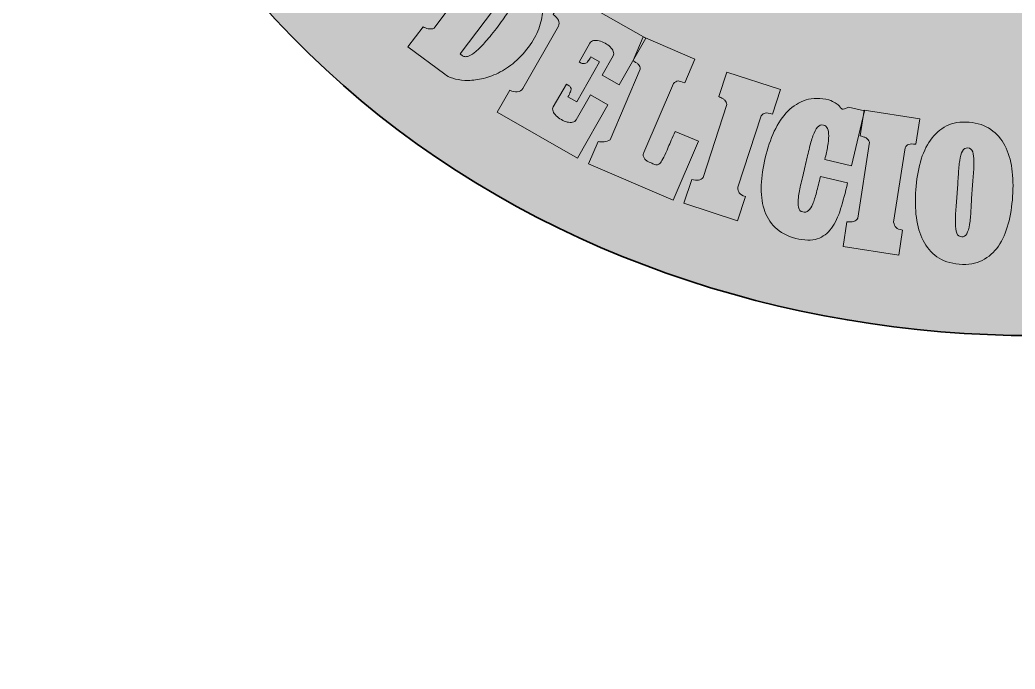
# Model space of a CAD drawing. Header units: millimetres. Extents: x 126.2 to 196.2, y -118.3 to -26.3.
# Drawn here: x 126.15 to 160.48, y -118.34 to -95.95 of the extents above; entities that cross this region are included whole.
import ezdxf

# ---------------------------------------------------------------- set-up
doc = ezdxf.new("R2010")
doc.units = ezdxf.units.MM
doc.header["$MEASUREMENT"] = 0
doc.layers.add('Layer 1', color=7, linetype='Continuous', lineweight=0)

# ---------------------------------------------------------------- blocks, each defined once
blk = doc.blocks.new('Block_1')
at = {"layer": 'Layer 1'}
h = blk.add_hatch(color=250, dxfattribs=at)
h.dxf.hatch_style = 2
edge = h.paths.add_edge_path()
edge.add_spline(control_points=[(142.595, -96.242), (142.753, -96.03), (142.877, -95.85), (142.969, -95.702), (143.061, -95.555), (143.129, -95.433), (143.172, -95.336), (143.216, -95.239), (143.239, -95.161), (143.242, -95.104), (143.245, -95.047), (143.237, -95.002), (143.218, -94.968), (143.199, -94.934), (143.174, -94.909), (143.143, -94.892), (143.111, -94.875), (143.084, -94.856), (143.06, -94.834), (143.06, -94.834), (141.337, -97.12), (141.337, -97.12), (141.365, -97.141), (141.393, -97.162), (141.422, -97.183), (141.45, -97.204), (141.484, -97.215), (141.525, -97.217), (141.566, -97.219), (141.614, -97.206), (141.671, -97.18), (141.727, -97.154), (141.798, -97.106), (141.882, -97.034), (141.966, -96.962), (142.066, -96.863), (142.182, -96.736), (142.298, -96.609), (142.436, -96.444), (142.595, -96.242)], knot_values=[0, 0, 0, 0, 1, 1, 1, 2, 2, 2, 3, 3, 3, 4, 4, 4, 5, 5, 5, 6, 6, 6, 7, 7, 7, 8, 8, 8, 9, 9, 9, 10, 10, 10, 11, 11, 11, 12, 12, 12, 13, 13, 13, 13], degree=3, periodic=0)
edge = h.paths.add_edge_path()
edge.add_spline(control_points=[(143.652, -94.001), (143.713, -94.056), (143.779, -94.134), (143.85, -94.237), (143.92, -94.34), (143.983, -94.464), (144.039, -94.608), (144.094, -94.753), (144.137, -94.912), (144.168, -95.087), (144.199, -95.261), (144.206, -95.447), (144.19, -95.643), (144.173, -95.84), (144.127, -96.043), (144.049, -96.254), (143.972, -96.465), (143.854, -96.676), (143.697, -96.888), (143.526, -97.118), (143.346, -97.308), (143.155, -97.458), (142.964, -97.609), (142.772, -97.727), (142.578, -97.814), (142.384, -97.901), (142.194, -97.961), (142.009, -97.995), (141.823, -98.028), (141.652, -98.041), (141.496, -98.033), (141.34, -98.024), (141.202, -98.001), (141.083, -97.963), (140.964, -97.925), (140.874, -97.879), (140.813, -97.825), (140.813, -97.825), (139.534, -96.876), (139.534, -96.876), (139.534, -96.876), (140.06, -96.185), (140.06, -96.185), (140.112, -96.215), (140.172, -96.238), (140.24, -96.253), (140.308, -96.268), (140.375, -96.264), (140.442, -96.238), (140.442, -96.238), (141.972, -94.178), (141.972, -94.178), (141.981, -94.131), (141.986, -94.091), (141.989, -94.058), (141.991, -94.025), (141.989, -93.993), (141.98, -93.963), (141.972, -93.933), (141.956, -93.902), (141.933, -93.872), (141.909, -93.841), (141.88, -93.806), (141.844, -93.766), (141.844, -93.766), (142.373, -93.052), (142.373, -93.052), (142.373, -93.052), (143.652, -94.001), (143.652, -94.001)], knot_values=[0, 0, 0, 0, 1, 1, 1, 2, 2, 2, 3, 3, 3, 4, 4, 4, 5, 5, 5, 6, 6, 6, 7, 7, 7, 8, 8, 8, 9, 9, 9, 10, 10, 10, 11, 11, 11, 12, 12, 12, 13, 13, 13, 14, 14, 14, 15, 15, 15, 16, 16, 16, 17, 17, 17, 18, 18, 18, 19, 19, 19, 20, 20, 20, 21, 21, 21, 22, 22, 22, 23, 23, 23, 23], degree=3, periodic=0)
h = blk.add_hatch(color=250, dxfattribs=at)
h.dxf.hatch_style = 2
edge = h.paths.add_edge_path()
edge.add_spline(control_points=[(147.746, -96.575), (147.746, -96.575), (146.827, -98.189), (146.827, -98.189), (146.827, -98.189), (146.233, -97.851), (146.233, -97.851), (146.233, -97.851), (146.611, -97.189), (146.611, -97.189), (146.639, -97.14), (146.642, -97.089), (146.621, -97.036), (146.601, -96.984), (146.565, -96.932), (146.515, -96.881), (146.465, -96.831), (146.406, -96.787), (146.337, -96.75), (146.269, -96.713), (146.2, -96.686), (146.131, -96.668), (146.061, -96.651), (145.998, -96.648), (145.941, -96.658), (145.885, -96.668), (145.843, -96.698), (145.815, -96.747), (145.815, -96.747), (145.443, -97.4), (145.443, -97.4), (145.498, -97.431), (145.543, -97.45), (145.578, -97.456), (145.614, -97.462), (145.645, -97.458), (145.674, -97.443), (145.702, -97.429), (145.729, -97.403), (145.755, -97.365), (145.781, -97.327), (145.81, -97.28), (145.841, -97.225), (145.841, -97.225), (146.144, -97.398), (146.144, -97.398), (146.144, -97.398), (145.361, -98.773), (145.361, -98.773), (145.361, -98.773), (145.057, -98.6), (145.057, -98.6), (145.096, -98.532), (145.124, -98.476), (145.141, -98.431), (145.159, -98.386), (145.166, -98.349), (145.163, -98.319), (145.159, -98.289), (145.144, -98.262), (145.117, -98.238), (145.09, -98.215), (145.054, -98.189), (145.008, -98.163), (145.008, -98.163), (144.548, -98.949), (144.548, -98.949), (144.522, -98.995), (144.52, -99.044), (144.542, -99.098), (144.564, -99.151), (144.601, -99.203), (144.652, -99.252), (144.703, -99.301), (144.762, -99.346), (144.829, -99.386), (144.895, -99.426), (144.962, -99.454), (145.03, -99.47), (145.098, -99.487), (145.16, -99.49), (145.217, -99.479), (145.273, -99.469), (145.316, -99.439), (145.344, -99.39), (145.344, -99.39), (145.834, -98.53), (145.834, -98.53), (145.834, -98.53), (146.431, -98.883), (146.431, -98.883), (146.431, -98.883), (145.388, -100.713), (145.388, -100.713), (145.388, -100.713), (142.62, -99.135), (142.62, -99.135), (142.62, -99.135), (143.055, -98.372), (143.055, -98.372), (143.135, -98.418), (143.219, -98.437), (143.308, -98.431), (143.397, -98.425), (143.461, -98.386), (143.502, -98.316), (143.502, -98.316), (144.725, -96.169), (144.725, -96.169), (144.793, -96.029), (144.732, -95.893), (144.543, -95.761), (144.543, -95.761), (144.979, -94.998), (144.979, -94.998), (144.979, -94.998), (147.746, -96.575), (147.746, -96.575)], knot_values=[0, 0, 0, 0, 1, 1, 1, 2, 2, 2, 3, 3, 3, 4, 4, 4, 5, 5, 5, 6, 6, 6, 7, 7, 7, 8, 8, 8, 9, 9, 9, 10, 10, 10, 11, 11, 11, 12, 12, 12, 13, 13, 13, 14, 14, 14, 15, 15, 15, 16, 16, 16, 17, 17, 17, 18, 18, 18, 19, 19, 19, 20, 20, 20, 21, 21, 21, 22, 22, 22, 23, 23, 23, 24, 24, 24, 25, 25, 25, 26, 26, 26, 27, 27, 27, 28, 28, 28, 29, 29, 29, 30, 30, 30, 31, 31, 31, 32, 32, 32, 33, 33, 33, 34, 34, 34, 35, 35, 35, 36, 36, 36, 37, 37, 37, 38, 38, 38, 39, 39, 39, 39], degree=3, periodic=0)
h = blk.add_hatch(color=250, dxfattribs=at)
h.dxf.hatch_style = 2
edge = h.paths.add_edge_path()
edge.add_spline(control_points=[(149.085, -98.12), (148.981, -98.076), (148.904, -98.054), (148.854, -98.055), (148.803, -98.057), (148.751, -98.086), (148.695, -98.143), (148.695, -98.143), (147.671, -100.524), (147.671, -100.524), (147.654, -100.563), (147.649, -100.601), (147.655, -100.636), (147.661, -100.671), (147.674, -100.703), (147.695, -100.731), (147.715, -100.759), (147.739, -100.782), (147.768, -100.802), (147.796, -100.822), (147.824, -100.838), (147.854, -100.851), (147.921, -100.88), (147.978, -100.904), (148.023, -100.924), (148.069, -100.943), (148.109, -100.95), (148.144, -100.944), (148.179, -100.938), (148.214, -100.915), (148.246, -100.875), (148.278, -100.836), (148.317, -100.771), (148.36, -100.683), (148.404, -100.594), (148.457, -100.479), (148.518, -100.336), (148.579, -100.193), (148.657, -100.014), (148.75, -99.796), (148.75, -99.796), (149.562, -100.134), (149.562, -100.134), (149.562, -100.134), (148.688, -102.166), (148.688, -102.166), (148.688, -102.166), (145.771, -100.911), (145.771, -100.911), (145.771, -100.911), (146.101, -100.143), (146.101, -100.143), (146.159, -100.161), (146.226, -100.164), (146.303, -100.155), (146.38, -100.146), (146.448, -100.122), (146.508, -100.082), (146.508, -100.082), (147.553, -97.651), (147.553, -97.651), (147.548, -97.611), (147.54, -97.578), (147.532, -97.553), (147.523, -97.528), (147.51, -97.506), (147.491, -97.487), (147.473, -97.467), (147.448, -97.448), (147.416, -97.428), (147.384, -97.409), (147.346, -97.384), (147.301, -97.353), (147.301, -97.353), (147.652, -96.536), (147.652, -96.536), (147.652, -96.536), (149.437, -97.304), (149.437, -97.304), (149.437, -97.304), (149.085, -98.12), (149.085, -98.12)], knot_values=[0, 0, 0, 0, 1, 1, 1, 2, 2, 2, 3, 3, 3, 4, 4, 4, 5, 5, 5, 6, 6, 6, 7, 7, 7, 8, 8, 8, 9, 9, 9, 10, 10, 10, 11, 11, 11, 12, 12, 12, 13, 13, 13, 14, 14, 14, 15, 15, 15, 16, 16, 16, 17, 17, 17, 18, 18, 18, 19, 19, 19, 20, 20, 20, 21, 21, 21, 22, 22, 22, 23, 23, 23, 24, 24, 24, 25, 25, 25, 26, 26, 26, 27, 27, 27, 27], degree=3, periodic=0)
h = blk.add_hatch(color=250, dxfattribs=at)
h.dxf.hatch_style = 2
edge = h.paths.add_edge_path()
edge.add_spline(control_points=[(152.11, -99.198), (152.002, -99.163), (151.92, -99.151), (151.863, -99.162), (151.805, -99.173), (151.759, -99.204), (151.723, -99.255), (151.723, -99.255), (150.914, -101.719), (150.914, -101.719), (150.917, -101.801), (150.934, -101.867), (150.966, -101.917), (150.998, -101.966), (151.068, -102.009), (151.175, -102.044), (151.175, -102.044), (150.901, -102.878), (150.901, -102.878), (150.901, -102.878), (149.056, -102.272), (149.056, -102.272), (149.056, -102.272), (149.327, -101.448), (149.327, -101.448), (149.414, -101.477), (149.492, -101.485), (149.561, -101.472), (149.63, -101.459), (149.682, -101.429), (149.716, -101.381), (149.716, -101.381), (150.542, -98.867), (150.542, -98.867), (150.53, -98.834), (150.519, -98.805), (150.509, -98.781), (150.498, -98.757), (150.483, -98.735), (150.463, -98.716), (150.444, -98.696), (150.417, -98.678), (150.384, -98.66), (150.352, -98.641), (150.312, -98.619), (150.264, -98.592), (150.264, -98.592), (150.542, -97.748), (150.542, -97.748), (150.542, -97.748), (152.387, -98.354), (152.387, -98.354), (152.387, -98.354), (152.11, -99.198), (152.11, -99.198)], knot_values=[0, 0, 0, 0, 1, 1, 1, 2, 2, 2, 3, 3, 3, 4, 4, 4, 5, 5, 5, 6, 6, 6, 7, 7, 7, 8, 8, 8, 9, 9, 9, 10, 10, 10, 11, 11, 11, 12, 12, 12, 13, 13, 13, 14, 14, 14, 15, 15, 15, 16, 16, 16, 17, 17, 17, 18, 18, 18, 18], degree=3, periodic=0)
h = blk.add_hatch(color=250, dxfattribs=at)
h.dxf.hatch_style = 2
edge = h.paths.add_edge_path()
edge.add_spline(control_points=[(153.919, -100.759), (153.958, -100.598), (153.989, -100.448), (154.013, -100.311), (154.036, -100.173), (154.049, -100.053), (154.05, -99.95), (154.051, -99.847), (154.038, -99.763), (154.01, -99.698), (153.982, -99.633), (153.935, -99.593), (153.87, -99.577), (153.791, -99.558), (153.723, -99.583), (153.665, -99.651), (153.607, -99.718), (153.554, -99.818), (153.506, -99.95), (153.458, -100.082), (153.413, -100.238), (153.372, -100.419), (153.331, -100.599), (153.285, -100.792), (153.236, -100.998), (153.187, -101.204), (153.14, -101.399), (153.096, -101.585), (153.052, -101.767), (153.021, -101.927), (153.005, -102.066), (152.988, -102.206), (152.988, -102.32), (153.007, -102.41), (153.025, -102.5), (153.074, -102.554), (153.153, -102.573), (153.228, -102.59), (153.294, -102.575), (153.349, -102.527), (153.404, -102.478), (153.454, -102.402), (153.499, -102.296), (153.544, -102.191), (153.588, -102.058), (153.63, -101.898), (153.672, -101.737), (153.718, -101.554), (153.767, -101.349), (153.767, -101.349), (154.703, -101.573), (154.703, -101.573), (154.625, -101.902), (154.544, -102.201), (154.462, -102.47), (154.379, -102.738), (154.273, -102.96), (154.144, -103.137), (154.015, -103.312), (153.853, -103.433), (153.657, -103.499), (153.462, -103.564), (153.214, -103.559), (152.913, -103.484), (152.612, -103.408), (152.373, -103.282), (152.198, -103.106), (152.022, -102.929), (151.896, -102.718), (151.82, -102.471), (151.743, -102.224), (151.71, -101.95), (151.723, -101.648), (151.735, -101.346), (151.781, -101.031), (151.86, -100.701), (151.938, -100.372), (152.043, -100.069), (152.173, -99.791), (152.303, -99.514), (152.459, -99.283), (152.641, -99.098), (152.823, -98.913), (153.031, -98.784), (153.267, -98.71), (153.502, -98.635), (153.766, -98.635), (154.056, -98.708), (154.147, -98.741), (154.218, -98.774), (154.272, -98.808), (154.325, -98.843), (154.366, -98.875), (154.396, -98.904), (154.425, -98.932), (154.447, -98.958), (154.462, -98.979), (154.477, -99.001), (154.494, -99.015), (154.515, -99.022), (154.535, -99.028), (154.56, -99.027), (154.591, -99.018), (154.622, -99.01), (154.669, -98.989), (154.731, -98.957), (154.731, -98.957), (155.287, -99.09), (155.287, -99.09), (155.287, -99.09), (154.835, -100.979), (154.835, -100.979), (154.835, -100.979), (153.919, -100.759), (153.919, -100.759)], knot_values=[0, 0, 0, 0, 1, 1, 1, 2, 2, 2, 3, 3, 3, 4, 4, 4, 5, 5, 5, 6, 6, 6, 7, 7, 7, 8, 8, 8, 9, 9, 9, 10, 10, 10, 11, 11, 11, 12, 12, 12, 13, 13, 13, 14, 14, 14, 15, 15, 15, 16, 16, 16, 17, 17, 17, 18, 18, 18, 19, 19, 19, 20, 20, 20, 21, 21, 21, 22, 22, 22, 23, 23, 23, 24, 24, 24, 25, 25, 25, 26, 26, 26, 27, 27, 27, 28, 28, 28, 29, 29, 29, 30, 30, 30, 31, 31, 31, 32, 32, 32, 33, 33, 33, 34, 34, 34, 35, 35, 35, 36, 36, 36, 37, 37, 37, 38, 38, 38, 38], degree=3, periodic=0)
h = blk.add_hatch(color=250, dxfattribs=at)
h.dxf.hatch_style = 2
edge = h.paths.add_edge_path()
edge.add_spline(control_points=[(157.058, -100.24), (156.946, -100.222), (156.863, -100.224), (156.809, -100.244), (156.754, -100.264), (156.713, -100.302), (156.686, -100.359), (156.686, -100.359), (156.288, -102.921), (156.288, -102.921), (156.304, -103.002), (156.332, -103.064), (156.372, -103.108), (156.411, -103.151), (156.487, -103.182), (156.598, -103.199), (156.598, -103.199), (156.463, -104.067), (156.463, -104.067), (156.463, -104.067), (154.544, -103.769), (154.544, -103.769), (154.544, -103.769), (154.678, -102.912), (154.678, -102.912), (154.768, -102.925), (154.846, -102.921), (154.913, -102.897), (154.979, -102.873), (155.025, -102.835), (155.051, -102.782), (155.051, -102.782), (155.458, -100.168), (155.458, -100.168), (155.441, -100.137), (155.425, -100.11), (155.411, -100.088), (155.397, -100.066), (155.378, -100.047), (155.356, -100.031), (155.333, -100.015), (155.304, -100.001), (155.268, -99.988), (155.233, -99.976), (155.19, -99.96), (155.139, -99.942), (155.139, -99.942), (155.276, -99.063), (155.276, -99.063), (155.276, -99.063), (157.195, -99.361), (157.195, -99.361), (157.195, -99.361), (157.058, -100.24), (157.058, -100.24)], knot_values=[0, 0, 0, 0, 1, 1, 1, 2, 2, 2, 3, 3, 3, 4, 4, 4, 5, 5, 5, 6, 6, 6, 7, 7, 7, 8, 8, 8, 9, 9, 9, 10, 10, 10, 11, 11, 11, 12, 12, 12, 13, 13, 13, 14, 14, 14, 15, 15, 15, 16, 16, 16, 17, 17, 17, 18, 18, 18, 18], degree=3, periodic=0)
h = blk.add_hatch(color=250, dxfattribs=at)
h.dxf.hatch_style = 2
edge = h.paths.add_edge_path()
edge.add_spline(control_points=[(158.85, -100.364), (158.769, -100.358), (158.707, -100.395), (158.665, -100.473), (158.622, -100.552), (158.59, -100.66), (158.568, -100.798), (158.546, -100.936), (158.53, -101.099), (158.521, -101.285), (158.511, -101.472), (158.499, -101.671), (158.484, -101.882), (158.47, -102.093), (158.454, -102.292), (158.438, -102.478), (158.421, -102.665), (158.415, -102.828), (158.42, -102.968), (158.424, -103.108), (158.441, -103.22), (158.471, -103.303), (158.5, -103.386), (158.555, -103.431), (158.636, -103.436), (158.713, -103.442), (158.773, -103.405), (158.814, -103.327), (158.854, -103.248), (158.886, -103.14), (158.908, -103.002), (158.93, -102.864), (158.945, -102.701), (158.955, -102.514), (158.964, -102.328), (158.976, -102.129), (158.991, -101.918), (159.006, -101.706), (159.021, -101.508), (159.038, -101.321), (159.055, -101.135), (159.062, -100.972), (159.061, -100.832), (159.06, -100.693), (159.045, -100.581), (159.016, -100.498), (158.986, -100.414), (158.931, -100.37), (158.85, -100.364)], knot_values=[0, 0, 0, 0, 1, 1, 1, 2, 2, 2, 3, 3, 3, 4, 4, 4, 5, 5, 5, 6, 6, 6, 7, 7, 7, 8, 8, 8, 9, 9, 9, 10, 10, 10, 11, 11, 11, 12, 12, 12, 13, 13, 13, 14, 14, 14, 15, 15, 15, 16, 16, 16, 16], degree=3, periodic=0)
edge = h.paths.add_edge_path()
edge.add_spline(control_points=[(158.891, -99.476), (159.189, -99.5), (159.44, -99.584), (159.642, -99.727), (159.845, -99.87), (160.006, -100.057), (160.126, -100.286), (160.246, -100.515), (160.326, -100.78), (160.367, -101.08), (160.408, -101.38), (160.417, -101.699), (160.394, -102.036), (160.371, -102.374), (160.319, -102.691), (160.24, -102.986), (160.161, -103.281), (160.048, -103.535), (159.901, -103.75), (159.753, -103.964), (159.569, -104.128), (159.347, -104.242), (159.125, -104.355), (158.859, -104.399), (158.55, -104.375), (158.24, -104.35), (157.984, -104.264), (157.782, -104.12), (157.58, -103.975), (157.421, -103.787), (157.304, -103.556), (157.188, -103.325), (157.111, -103.06), (157.073, -102.76), (157.036, -102.461), (157.029, -102.142), (157.052, -101.804), (157.076, -101.466), (157.129, -101.15), (157.211, -100.855), (157.293, -100.56), (157.41, -100.306), (157.559, -100.094), (157.708, -99.882), (157.892, -99.719), (158.112, -99.607), (158.332, -99.495), (158.592, -99.452), (158.891, -99.476)], knot_values=[0, 0, 0, 0, 1, 1, 1, 2, 2, 2, 3, 3, 3, 4, 4, 4, 5, 5, 5, 6, 6, 6, 7, 7, 7, 8, 8, 8, 9, 9, 9, 10, 10, 10, 11, 11, 11, 12, 12, 12, 13, 13, 13, 14, 14, 14, 15, 15, 15, 16, 16, 16, 16], degree=3, periodic=0)
for points, knots in [([(143.652, -94.001), (143.713, -94.056), (143.779, -94.134), (143.85, -94.237), (143.92, -94.34), (143.983, -94.464), (144.039, -94.608), (144.094, -94.753), (144.137, -94.912), (144.168, -95.087), (144.199, -95.261), (144.206, -95.447), (144.19, -95.643), (144.173, -95.84), (144.127, -96.043), (144.049, -96.254), (143.972, -96.465), (143.854, -96.676), (143.697, -96.888), (143.526, -97.118), (143.346, -97.308), (143.155, -97.458), (142.964, -97.609), (142.772, -97.727), (142.578, -97.814), (142.384, -97.901), (142.194, -97.961), (142.009, -97.995), (141.823, -98.028), (141.652, -98.041), (141.496, -98.033), (141.34, -98.024), (141.202, -98.001), (141.083, -97.963), (140.964, -97.925), (140.874, -97.879), (140.813, -97.825), (140.813, -97.825), (139.534, -96.876), (139.534, -96.876), (139.534, -96.876), (140.06, -96.185), (140.06, -96.185), (140.112, -96.215), (140.172, -96.238), (140.24, -96.253), (140.308, -96.268), (140.375, -96.264), (140.442, -96.238), (140.442, -96.238), (141.972, -94.178), (141.972, -94.178), (141.981, -94.131), (141.986, -94.091), (141.989, -94.058), (141.991, -94.025), (141.989, -93.993), (141.98, -93.963), (141.972, -93.933), (141.956, -93.902), (141.933, -93.872), (141.909, -93.841), (141.88, -93.806), (141.844, -93.766), (141.844, -93.766), (142.373, -93.052), (142.373, -93.052), (142.373, -93.052), (143.652, -94.001), (143.652, -94.001)], [0, 0, 0, 0, 1, 1, 1, 2, 2, 2, 3, 3, 3, 4, 4, 4, 5, 5, 5, 6, 6, 6, 7, 7, 7, 8, 8, 8, 9, 9, 9, 10, 10, 10, 11, 11, 11, 12, 12, 12, 13, 13, 13, 14, 14, 14, 15, 15, 15, 16, 16, 16, 17, 17, 17, 18, 18, 18, 19, 19, 19, 20, 20, 20, 21, 21, 21, 22, 22, 22, 23, 23, 23, 23]), ([(142.595, -96.242), (142.753, -96.03), (142.877, -95.85), (142.969, -95.702), (143.061, -95.555), (143.129, -95.433), (143.172, -95.336), (143.216, -95.239), (143.239, -95.161), (143.242, -95.104), (143.245, -95.047), (143.237, -95.002), (143.218, -94.968), (143.199, -94.934), (143.174, -94.909), (143.143, -94.892), (143.111, -94.875), (143.084, -94.856), (143.06, -94.834), (143.06, -94.834), (141.337, -97.12), (141.337, -97.12), (141.365, -97.141), (141.393, -97.162), (141.422, -97.183), (141.45, -97.204), (141.484, -97.215), (141.525, -97.217), (141.566, -97.219), (141.614, -97.206), (141.671, -97.18), (141.727, -97.154), (141.798, -97.106), (141.882, -97.034), (141.966, -96.962), (142.066, -96.863), (142.182, -96.736), (142.298, -96.609), (142.436, -96.444), (142.595, -96.242)], [0, 0, 0, 0, 1, 1, 1, 2, 2, 2, 3, 3, 3, 4, 4, 4, 5, 5, 5, 6, 6, 6, 7, 7, 7, 8, 8, 8, 9, 9, 9, 10, 10, 10, 11, 11, 11, 12, 12, 12, 13, 13, 13, 13]), ([(147.746, -96.575), (147.746, -96.575), (146.827, -98.189), (146.827, -98.189), (146.827, -98.189), (146.233, -97.851), (146.233, -97.851), (146.233, -97.851), (146.611, -97.189), (146.611, -97.189), (146.639, -97.14), (146.642, -97.089), (146.621, -97.036), (146.601, -96.984), (146.565, -96.932), (146.515, -96.881), (146.465, -96.831), (146.406, -96.787), (146.337, -96.75), (146.269, -96.713), (146.2, -96.686), (146.131, -96.668), (146.061, -96.651), (145.998, -96.648), (145.941, -96.658), (145.885, -96.668), (145.843, -96.698), (145.815, -96.747), (145.815, -96.747), (145.443, -97.4), (145.443, -97.4), (145.498, -97.431), (145.543, -97.45), (145.578, -97.456), (145.614, -97.462), (145.645, -97.458), (145.674, -97.443), (145.702, -97.429), (145.729, -97.403), (145.755, -97.365), (145.781, -97.327), (145.81, -97.28), (145.841, -97.225), (145.841, -97.225), (146.144, -97.398), (146.144, -97.398), (146.144, -97.398), (145.361, -98.773), (145.361, -98.773), (145.361, -98.773), (145.057, -98.6), (145.057, -98.6), (145.096, -98.532), (145.124, -98.476), (145.141, -98.431), (145.159, -98.386), (145.166, -98.349), (145.163, -98.319), (145.159, -98.289), (145.144, -98.262), (145.117, -98.238), (145.09, -98.215), (145.054, -98.189), (145.008, -98.163), (145.008, -98.163), (144.548, -98.949), (144.548, -98.949), (144.522, -98.995), (144.52, -99.044), (144.542, -99.098), (144.564, -99.151), (144.601, -99.203), (144.652, -99.252), (144.703, -99.301), (144.762, -99.346), (144.829, -99.386), (144.895, -99.426), (144.962, -99.454), (145.03, -99.47), (145.098, -99.487), (145.16, -99.49), (145.217, -99.479), (145.273, -99.469), (145.316, -99.439), (145.344, -99.39), (145.344, -99.39), (145.834, -98.53), (145.834, -98.53), (145.834, -98.53), (146.431, -98.883), (146.431, -98.883), (146.431, -98.883), (145.388, -100.713), (145.388, -100.713), (145.388, -100.713), (142.62, -99.135), (142.62, -99.135), (142.62, -99.135), (143.055, -98.372), (143.055, -98.372), (143.135, -98.418), (143.219, -98.437), (143.308, -98.431), (143.397, -98.425), (143.461, -98.386), (143.502, -98.316), (143.502, -98.316), (144.725, -96.169), (144.725, -96.169), (144.793, -96.029), (144.732, -95.893), (144.543, -95.761), (144.543, -95.761), (144.979, -94.998), (144.979, -94.998), (144.979, -94.998), (147.746, -96.575), (147.746, -96.575)], [0, 0, 0, 0, 1, 1, 1, 2, 2, 2, 3, 3, 3, 4, 4, 4, 5, 5, 5, 6, 6, 6, 7, 7, 7, 8, 8, 8, 9, 9, 9, 10, 10, 10, 11, 11, 11, 12, 12, 12, 13, 13, 13, 14, 14, 14, 15, 15, 15, 16, 16, 16, 17, 17, 17, 18, 18, 18, 19, 19, 19, 20, 20, 20, 21, 21, 21, 22, 22, 22, 23, 23, 23, 24, 24, 24, 25, 25, 25, 26, 26, 26, 27, 27, 27, 28, 28, 28, 29, 29, 29, 30, 30, 30, 31, 31, 31, 32, 32, 32, 33, 33, 33, 34, 34, 34, 35, 35, 35, 36, 36, 36, 37, 37, 37, 38, 38, 38, 39, 39, 39, 39]), ([(149.085, -98.12), (148.981, -98.076), (148.904, -98.054), (148.854, -98.055), (148.803, -98.057), (148.751, -98.086), (148.695, -98.143), (148.695, -98.143), (147.671, -100.524), (147.671, -100.524), (147.654, -100.563), (147.649, -100.601), (147.655, -100.636), (147.661, -100.671), (147.674, -100.703), (147.695, -100.731), (147.715, -100.759), (147.739, -100.782), (147.768, -100.802), (147.796, -100.822), (147.824, -100.838), (147.854, -100.851), (147.921, -100.88), (147.978, -100.904), (148.023, -100.924), (148.069, -100.943), (148.109, -100.95), (148.144, -100.944), (148.179, -100.938), (148.214, -100.915), (148.246, -100.875), (148.278, -100.836), (148.317, -100.771), (148.36, -100.683), (148.404, -100.594), (148.457, -100.479), (148.518, -100.336), (148.579, -100.193), (148.657, -100.014), (148.75, -99.796), (148.75, -99.796), (149.562, -100.134), (149.562, -100.134), (149.562, -100.134), (148.688, -102.166), (148.688, -102.166), (148.688, -102.166), (145.771, -100.911), (145.771, -100.911), (145.771, -100.911), (146.101, -100.143), (146.101, -100.143), (146.159, -100.161), (146.226, -100.164), (146.303, -100.155), (146.38, -100.146), (146.448, -100.122), (146.508, -100.082), (146.508, -100.082), (147.553, -97.651), (147.553, -97.651), (147.548, -97.611), (147.54, -97.578), (147.532, -97.553), (147.523, -97.528), (147.51, -97.506), (147.491, -97.487), (147.473, -97.467), (147.448, -97.448), (147.416, -97.428), (147.384, -97.409), (147.346, -97.384), (147.301, -97.353), (147.301, -97.353), (147.652, -96.536), (147.652, -96.536), (147.652, -96.536), (149.437, -97.304), (149.437, -97.304), (149.437, -97.304), (149.085, -98.12), (149.085, -98.12)], [0, 0, 0, 0, 1, 1, 1, 2, 2, 2, 3, 3, 3, 4, 4, 4, 5, 5, 5, 6, 6, 6, 7, 7, 7, 8, 8, 8, 9, 9, 9, 10, 10, 10, 11, 11, 11, 12, 12, 12, 13, 13, 13, 14, 14, 14, 15, 15, 15, 16, 16, 16, 17, 17, 17, 18, 18, 18, 19, 19, 19, 20, 20, 20, 21, 21, 21, 22, 22, 22, 23, 23, 23, 24, 24, 24, 25, 25, 25, 26, 26, 26, 27, 27, 27, 27]), ([(152.11, -99.198), (152.002, -99.163), (151.92, -99.151), (151.863, -99.162), (151.805, -99.173), (151.759, -99.204), (151.723, -99.255), (151.723, -99.255), (150.914, -101.719), (150.914, -101.719), (150.917, -101.801), (150.934, -101.867), (150.966, -101.917), (150.998, -101.966), (151.068, -102.009), (151.175, -102.044), (151.175, -102.044), (150.901, -102.878), (150.901, -102.878), (150.901, -102.878), (149.056, -102.272), (149.056, -102.272), (149.056, -102.272), (149.327, -101.448), (149.327, -101.448), (149.414, -101.477), (149.492, -101.485), (149.561, -101.472), (149.63, -101.459), (149.682, -101.429), (149.716, -101.381), (149.716, -101.381), (150.542, -98.867), (150.542, -98.867), (150.53, -98.834), (150.519, -98.805), (150.509, -98.781), (150.498, -98.757), (150.483, -98.735), (150.463, -98.716), (150.444, -98.696), (150.417, -98.678), (150.384, -98.66), (150.352, -98.641), (150.312, -98.619), (150.264, -98.592), (150.264, -98.592), (150.542, -97.748), (150.542, -97.748), (150.542, -97.748), (152.387, -98.354), (152.387, -98.354), (152.387, -98.354), (152.11, -99.198), (152.11, -99.198)], [0, 0, 0, 0, 1, 1, 1, 2, 2, 2, 3, 3, 3, 4, 4, 4, 5, 5, 5, 6, 6, 6, 7, 7, 7, 8, 8, 8, 9, 9, 9, 10, 10, 10, 11, 11, 11, 12, 12, 12, 13, 13, 13, 14, 14, 14, 15, 15, 15, 16, 16, 16, 17, 17, 17, 18, 18, 18, 18]), ([(153.919, -100.759), (153.958, -100.598), (153.989, -100.448), (154.013, -100.311), (154.036, -100.173), (154.049, -100.053), (154.05, -99.95), (154.051, -99.847), (154.038, -99.763), (154.01, -99.698), (153.982, -99.633), (153.935, -99.593), (153.87, -99.577), (153.791, -99.558), (153.723, -99.583), (153.665, -99.651), (153.607, -99.718), (153.554, -99.818), (153.506, -99.95), (153.458, -100.082), (153.413, -100.238), (153.372, -100.419), (153.331, -100.599), (153.285, -100.792), (153.236, -100.998), (153.187, -101.204), (153.14, -101.399), (153.096, -101.585), (153.052, -101.767), (153.021, -101.927), (153.005, -102.066), (152.988, -102.206), (152.988, -102.32), (153.007, -102.41), (153.025, -102.5), (153.074, -102.554), (153.153, -102.573), (153.228, -102.59), (153.294, -102.575), (153.349, -102.527), (153.404, -102.478), (153.454, -102.402), (153.499, -102.296), (153.544, -102.191), (153.588, -102.058), (153.63, -101.898), (153.672, -101.737), (153.718, -101.554), (153.767, -101.349), (153.767, -101.349), (154.703, -101.573), (154.703, -101.573), (154.625, -101.902), (154.544, -102.201), (154.462, -102.47), (154.379, -102.738), (154.273, -102.96), (154.144, -103.137), (154.015, -103.312), (153.853, -103.433), (153.657, -103.499), (153.462, -103.564), (153.214, -103.559), (152.913, -103.484), (152.612, -103.408), (152.373, -103.282), (152.198, -103.106), (152.022, -102.929), (151.896, -102.718), (151.82, -102.471), (151.743, -102.224), (151.71, -101.95), (151.723, -101.648), (151.735, -101.346), (151.781, -101.031), (151.86, -100.701), (151.938, -100.372), (152.043, -100.069), (152.173, -99.791), (152.303, -99.514), (152.459, -99.283), (152.641, -99.098), (152.823, -98.913), (153.031, -98.784), (153.267, -98.71), (153.502, -98.635), (153.766, -98.635), (154.056, -98.708), (154.147, -98.741), (154.218, -98.774), (154.272, -98.808), (154.325, -98.843), (154.366, -98.875), (154.396, -98.904), (154.425, -98.932), (154.447, -98.958), (154.462, -98.979), (154.477, -99.001), (154.494, -99.015), (154.515, -99.022), (154.535, -99.028), (154.56, -99.027), (154.591, -99.018), (154.622, -99.01), (154.669, -98.989), (154.731, -98.957), (154.731, -98.957), (155.287, -99.09), (155.287, -99.09), (155.287, -99.09), (154.835, -100.979), (154.835, -100.979), (154.835, -100.979), (153.919, -100.759), (153.919, -100.759)], [0, 0, 0, 0, 1, 1, 1, 2, 2, 2, 3, 3, 3, 4, 4, 4, 5, 5, 5, 6, 6, 6, 7, 7, 7, 8, 8, 8, 9, 9, 9, 10, 10, 10, 11, 11, 11, 12, 12, 12, 13, 13, 13, 14, 14, 14, 15, 15, 15, 16, 16, 16, 17, 17, 17, 18, 18, 18, 19, 19, 19, 20, 20, 20, 21, 21, 21, 22, 22, 22, 23, 23, 23, 24, 24, 24, 25, 25, 25, 26, 26, 26, 27, 27, 27, 28, 28, 28, 29, 29, 29, 30, 30, 30, 31, 31, 31, 32, 32, 32, 33, 33, 33, 34, 34, 34, 35, 35, 35, 36, 36, 36, 37, 37, 37, 38, 38, 38, 38]), ([(157.058, -100.24), (156.946, -100.222), (156.863, -100.224), (156.809, -100.244), (156.754, -100.264), (156.713, -100.302), (156.686, -100.359), (156.686, -100.359), (156.288, -102.921), (156.288, -102.921), (156.304, -103.002), (156.332, -103.064), (156.372, -103.108), (156.411, -103.151), (156.487, -103.182), (156.598, -103.199), (156.598, -103.199), (156.463, -104.067), (156.463, -104.067), (156.463, -104.067), (154.544, -103.769), (154.544, -103.769), (154.544, -103.769), (154.678, -102.912), (154.678, -102.912), (154.768, -102.925), (154.846, -102.921), (154.913, -102.897), (154.979, -102.873), (155.025, -102.835), (155.051, -102.782), (155.051, -102.782), (155.458, -100.168), (155.458, -100.168), (155.441, -100.137), (155.425, -100.11), (155.411, -100.088), (155.397, -100.066), (155.378, -100.047), (155.356, -100.031), (155.333, -100.015), (155.304, -100.001), (155.268, -99.988), (155.233, -99.976), (155.19, -99.96), (155.139, -99.942), (155.139, -99.942), (155.276, -99.063), (155.276, -99.063), (155.276, -99.063), (157.195, -99.361), (157.195, -99.361), (157.195, -99.361), (157.058, -100.24), (157.058, -100.24)], [0, 0, 0, 0, 1, 1, 1, 2, 2, 2, 3, 3, 3, 4, 4, 4, 5, 5, 5, 6, 6, 6, 7, 7, 7, 8, 8, 8, 9, 9, 9, 10, 10, 10, 11, 11, 11, 12, 12, 12, 13, 13, 13, 14, 14, 14, 15, 15, 15, 16, 16, 16, 17, 17, 17, 18, 18, 18, 18]), ([(158.891, -99.476), (159.189, -99.5), (159.44, -99.584), (159.642, -99.727), (159.845, -99.87), (160.006, -100.057), (160.126, -100.286), (160.246, -100.515), (160.326, -100.78), (160.367, -101.08), (160.408, -101.38), (160.417, -101.699), (160.394, -102.036), (160.371, -102.374), (160.319, -102.691), (160.24, -102.986), (160.161, -103.281), (160.048, -103.535), (159.901, -103.75), (159.753, -103.964), (159.569, -104.128), (159.347, -104.242), (159.125, -104.355), (158.859, -104.399), (158.55, -104.375), (158.24, -104.35), (157.984, -104.264), (157.782, -104.12), (157.58, -103.975), (157.421, -103.787), (157.304, -103.556), (157.188, -103.325), (157.111, -103.06), (157.073, -102.76), (157.036, -102.461), (157.029, -102.142), (157.052, -101.804), (157.076, -101.466), (157.129, -101.15), (157.211, -100.855), (157.293, -100.56), (157.41, -100.306), (157.559, -100.094), (157.708, -99.882), (157.892, -99.719), (158.112, -99.607), (158.332, -99.495), (158.592, -99.452), (158.891, -99.476)], [0, 0, 0, 0, 1, 1, 1, 2, 2, 2, 3, 3, 3, 4, 4, 4, 5, 5, 5, 6, 6, 6, 7, 7, 7, 8, 8, 8, 9, 9, 9, 10, 10, 10, 11, 11, 11, 12, 12, 12, 13, 13, 13, 14, 14, 14, 15, 15, 15, 16, 16, 16, 16]), ([(158.85, -100.364), (158.769, -100.358), (158.707, -100.395), (158.665, -100.473), (158.622, -100.552), (158.59, -100.66), (158.568, -100.798), (158.546, -100.936), (158.53, -101.099), (158.521, -101.285), (158.511, -101.472), (158.499, -101.671), (158.484, -101.882), (158.47, -102.093), (158.454, -102.292), (158.438, -102.478), (158.421, -102.665), (158.415, -102.828), (158.42, -102.968), (158.424, -103.108), (158.441, -103.22), (158.471, -103.303), (158.5, -103.386), (158.555, -103.431), (158.636, -103.436), (158.713, -103.442), (158.773, -103.405), (158.814, -103.327), (158.854, -103.248), (158.886, -103.14), (158.908, -103.002), (158.93, -102.864), (158.945, -102.701), (158.955, -102.514), (158.964, -102.328), (158.976, -102.129), (158.991, -101.918), (159.006, -101.706), (159.021, -101.508), (159.038, -101.321), (159.055, -101.135), (159.062, -100.972), (159.061, -100.832), (159.06, -100.693), (159.045, -100.581), (159.016, -100.498), (158.986, -100.414), (158.931, -100.37), (158.85, -100.364)], [0, 0, 0, 0, 1, 1, 1, 2, 2, 2, 3, 3, 3, 4, 4, 4, 5, 5, 5, 6, 6, 6, 7, 7, 7, 8, 8, 8, 9, 9, 9, 10, 10, 10, 11, 11, 11, 12, 12, 12, 13, 13, 13, 14, 14, 14, 15, 15, 15, 16, 16, 16, 16])]:
    blk.add_open_spline(points, degree=3, knots=knots, dxfattribs=at)
blk = doc.blocks.new('Block_0')
at = {"layer": 'Layer 1'}
blk.add_blockref('Block_1', (0, 0), dxfattribs=at)

msp = doc.modelspace()

# ---------------------------------------------------------------- hatches: boundary and pattern name
at = {"layer": 'Layer 1'}
h = msp.add_hatch(color=7, dxfattribs=at)
h.dxf.hatch_style = 2
edge = h.paths.add_edge_path()
edge.add_spline(control_points=[(196.155, -72.335), (195.369, -118.342), (126.934, -118.335), (126.155, -72.333), (126.94, -26.327), (195.376, -26.334), (196.155, -72.335)], knot_values=[0, 0, 0, 0, 1, 1, 1, 2, 2, 2, 2], degree=3, periodic=0)

# ---------------------------------------------------------------- linework, layer by layer
at = {"layer": 'Layer 1', "color": 250, "lineweight": 35}
msp.add_open_spline([(196.155, -72.335), (195.369, -118.342), (126.934, -118.335), (126.155, -72.333), (126.94, -26.327), (195.376, -26.334), (196.155, -72.335)], degree=3, knots=[0, 0, 0, 0, 1, 1, 1, 2, 2, 2, 2], dxfattribs=at)

# ---------------------------------------------------------------- block references
at = {"layer": 'Layer 1'}
msp.add_blockref('Block_0', (0, 0), dxfattribs=at)

doc.saveas('drawing.dxf')
